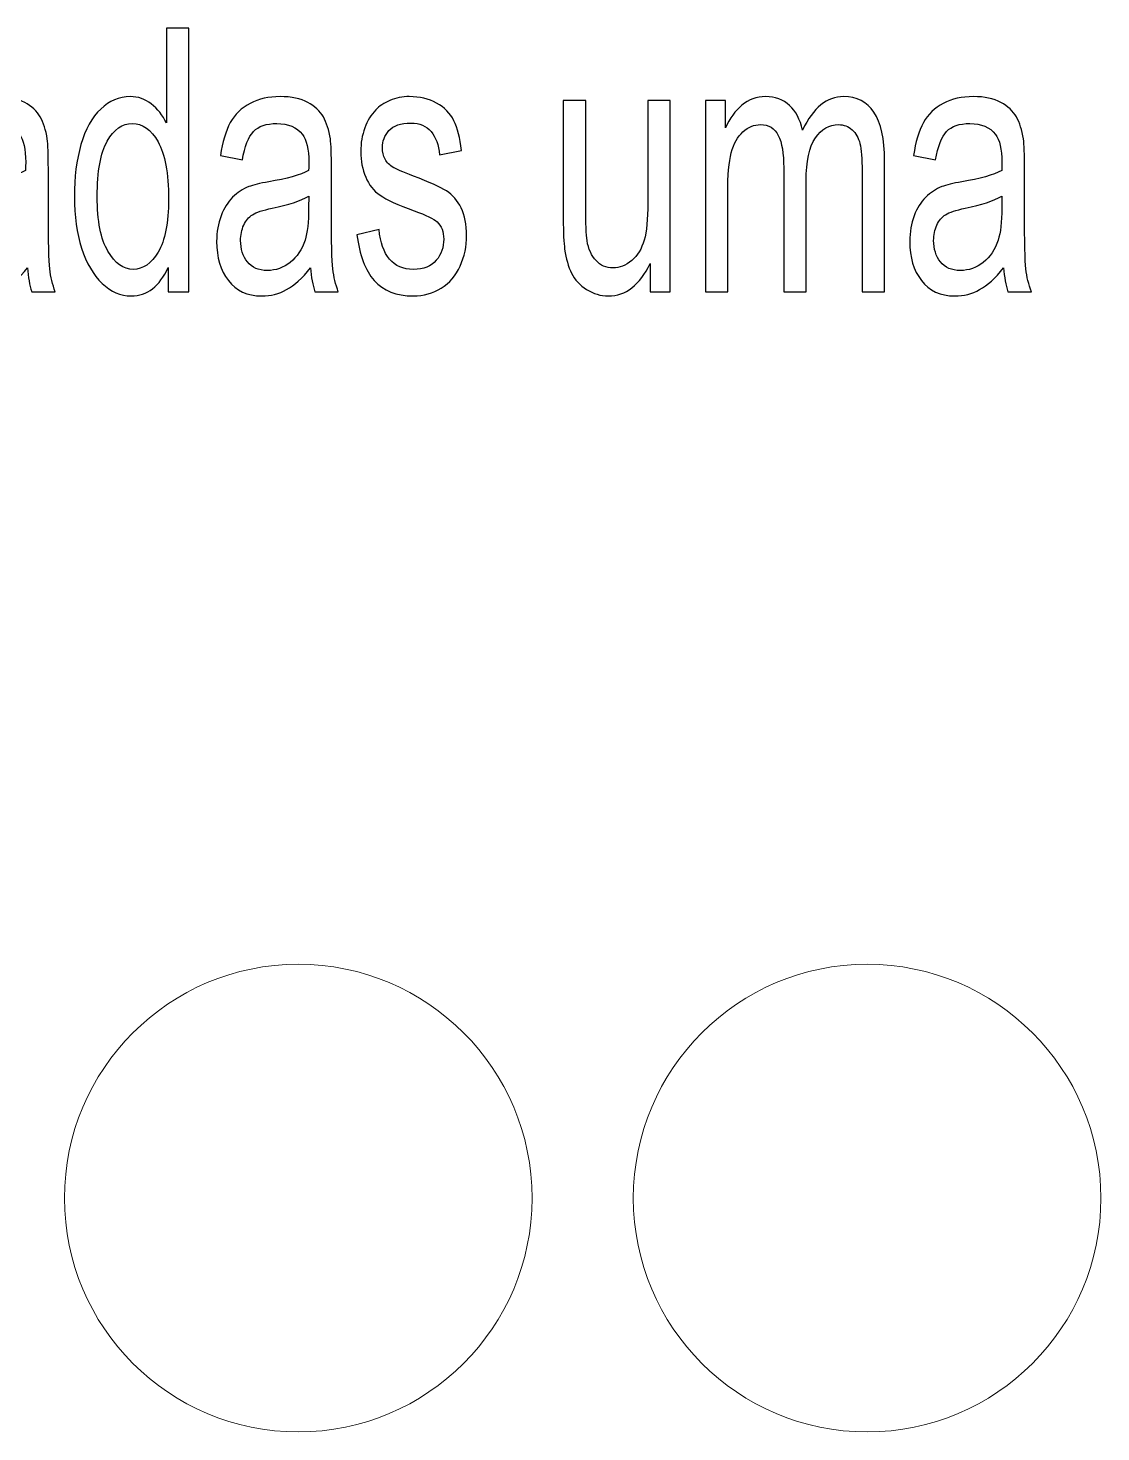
# Model space of a CAD drawing. Header units: millimetres. Extents: x -2444 to 3336, y -980 to 1690.
# Drawn here: x 179.9 to 314.5, y -456.8 to -280.7 of the extents above; entities that cross this region are included whole.
import ezdxf

# ---------------------------------------------------------------- set-up
doc = ezdxf.new("R2010")
doc.units = ezdxf.units.MM
doc.header["$MEASUREMENT"] = 0
doc.layers.add('Camada 1', color=7, linetype='Continuous')

msp = doc.modelspace()

# ---------------------------------------------------------------- linework, layer by layer
at = {"layer": 'Camada 1', "color": 250}
for points, knots in [([(197.4675, -313.7745), (197.4675, -313.7745), (197.4675, -310.7323), (197.4675, -310.7323), (197.4675, -310.7323), (196.4192, -313.0968), (194.8762, -314.2828), (192.8384, -314.2828), (192.8384, -314.2828), (191.5189, -314.2828), (190.3058, -313.7591), (189.2044, -312.704), (189.2044, -312.704), (188.0977, -311.6565), (187.2411, -310.1855), (186.6292, -308.3063), (186.6292, -308.3063), (186.0226, -306.4194), (185.7193, -304.2552), (185.7193, -301.8061), (185.7193, -301.8061), (185.7193, -299.4186), (185.996, -297.2544), (186.5441, -295.3059), (186.5441, -295.3059), (187.0974, -293.365), (187.9221, -291.8709), (189.0235, -290.8389), (189.0235, -290.8389), (190.1195, -289.7992), (191.3539, -289.2831), (192.7107, -289.2831), (192.7107, -289.2831), (193.711, -289.2831), (194.5995, -289.5912), (195.3764, -290.1996), (195.3764, -290.1996), (196.1532, -290.8081), (196.7863, -291.6091), (197.2759, -292.5872), (197.2759, -292.5872), (197.2759, -292.5872), (197.2759, -280.6881), (197.2759, -280.6881), (197.2759, -280.6881), (197.2759, -280.6881), (200.0852, -280.6881), (200.0852, -280.6881), (200.0852, -280.6881), (200.0852, -280.6881), (200.0852, -313.7745), (200.0852, -313.7745), (200.0852, -313.7745), (200.0852, -313.7745), (197.4675, -313.7745), (197.4675, -313.7745)], [0, 0, 0, 0, 0.06666667, 0.06666667, 0.06666667, 0.06666667, 0.13333333, 0.13333333, 0.13333333, 0.13333333, 0.2, 0.2, 0.2, 0.2, 0.26666667, 0.26666667, 0.26666667, 0.26666667, 0.33333333, 0.33333333, 0.33333333, 0.33333333, 0.4, 0.4, 0.4, 0.4, 0.46666667, 0.46666667, 0.46666667, 0.46666667, 0.53333333, 0.53333333, 0.53333333, 0.53333333, 0.6, 0.6, 0.6, 0.6, 0.66666667, 0.66666667, 0.66666667, 0.66666667, 0.73333333, 0.73333333, 0.73333333, 0.73333333, 0.8, 0.8, 0.8, 0.8, 0.86666667, 0.86666667, 0.86666667, 0.86666667, 1, 1, 1, 1]), ([(179.84, -310.7708), (178.7972, -312.057), (177.7915, -312.9581), (176.8285, -313.4895), (176.8285, -313.4895), (175.8654, -314.021), (174.8332, -314.2828), (173.7266, -314.2828), (173.7266, -314.2828), (171.9069, -314.2828), (170.5075, -313.6436), (169.5285, -312.3574), (169.5285, -312.3574), (168.5495, -311.0789), (168.06, -309.4385), (168.06, -307.4437), (168.06, -307.4437), (168.06, -306.2731), (168.2462, -305.2025), (168.6133, -304.2321), (168.6133, -304.2321), (168.9858, -303.2617), (169.47, -302.4915), (170.0659, -301.9062), (170.0659, -301.9062), (170.6672, -301.3209), (171.3376, -300.8742), (172.0877, -300.5738), (172.0877, -300.5738), (172.6411, -300.3659), (173.4765, -300.1656), (174.5885, -299.9654), (174.5885, -299.9654), (176.8551, -299.5803), (178.5311, -299.1105), (179.6006, -298.5714), (179.6006, -298.5714), (179.6112, -298.0169), (179.6165, -297.6626), (179.6165, -297.5162), (179.6165, -297.5162), (179.6165, -295.8681), (179.3505, -294.7051), (178.8185, -294.0274), (178.8185, -294.0274), (178.1001, -293.1109), (177.0307, -292.6565), (175.6154, -292.6565), (175.6154, -292.6565), (174.2905, -292.6565), (173.3115, -292.9954), (172.6837, -293.6654), (172.6837, -293.6654), (172.0505, -294.3355), (171.5876, -295.5215), (171.2844, -297.2313), (171.2844, -297.2313), (171.2844, -297.2313), (168.5389, -296.6768), (168.5389, -296.6768), (168.5389, -296.6768), (168.7889, -294.9747), (169.1986, -293.5961), (169.7733, -292.5487), (169.7733, -292.5487), (170.3479, -291.5012), (171.178, -290.7003), (172.2634, -290.1303), (172.2634, -290.1303), (173.3434, -289.5681), (174.6044, -289.2831), (176.0304, -289.2831), (176.0304, -289.2831), (177.4457, -289.2831), (178.6003, -289.5219), (179.4889, -290.0071), (179.4889, -290.0071), (180.3721, -290.4923), (181.0265, -291.093), (181.4415, -291.8247), (181.4415, -291.8247), (181.8565, -292.5564), (182.1492, -293.4806), (182.3195, -294.5973), (182.3195, -294.5973), (182.4099, -295.2905), (182.4578, -296.5381), (182.4578, -298.3326), (182.4578, -298.3326), (182.4578, -298.3326), (182.4578, -303.7238), (182.4578, -303.7238), (182.4578, -303.7238), (182.4578, -307.4899), (182.5163, -309.8697), (182.6334, -310.8787), (182.6334, -310.8787), (182.7451, -311.8876), (182.9792, -312.8503), (183.3197, -313.7745), (183.3197, -313.7745), (183.3197, -313.7745), (180.3827, -313.7745), (180.3827, -313.7745), (180.3827, -313.7745), (180.1007, -312.9196), (179.9198, -311.9184), (179.84, -310.7708)], [0, 0, 0, 0, 0.03571429, 0.03571429, 0.03571429, 0.03571429, 0.07142857, 0.07142857, 0.07142857, 0.07142857, 0.10714286, 0.10714286, 0.10714286, 0.10714286, 0.14285714, 0.14285714, 0.14285714, 0.14285714, 0.17857143, 0.17857143, 0.17857143, 0.17857143, 0.21428571, 0.21428571, 0.21428571, 0.21428571, 0.25, 0.25, 0.25, 0.25, 0.28571429, 0.28571429, 0.28571429, 0.28571429, 0.32142857, 0.32142857, 0.32142857, 0.32142857, 0.35714286, 0.35714286, 0.35714286, 0.35714286, 0.39285714, 0.39285714, 0.39285714, 0.39285714, 0.42857143, 0.42857143, 0.42857143, 0.42857143, 0.46428571, 0.46428571, 0.46428571, 0.46428571, 0.5, 0.5, 0.5, 0.5, 0.53571429, 0.53571429, 0.53571429, 0.53571429, 0.57142857, 0.57142857, 0.57142857, 0.57142857, 0.60714286, 0.60714286, 0.60714286, 0.60714286, 0.64285714, 0.64285714, 0.64285714, 0.64285714, 0.67857143, 0.67857143, 0.67857143, 0.67857143, 0.71428571, 0.71428571, 0.71428571, 0.71428571, 0.75, 0.75, 0.75, 0.75, 0.78571429, 0.78571429, 0.78571429, 0.78571429, 0.82142857, 0.82142857, 0.82142857, 0.82142857, 0.85714286, 0.85714286, 0.85714286, 0.85714286, 0.89285714, 0.89285714, 0.89285714, 0.89285714, 0.92857143, 0.92857143, 0.92857143, 0.92857143, 1, 1, 1, 1]), ([(215.3502, -310.7708), (214.3074, -312.057), (213.3017, -312.9581), (212.3387, -313.4895), (212.3387, -313.4895), (211.3757, -314.021), (210.3435, -314.2828), (209.2368, -314.2828), (209.2368, -314.2828), (207.4171, -314.2828), (206.0177, -313.6436), (205.0387, -312.3574), (205.0387, -312.3574), (204.0597, -311.0789), (203.5703, -309.4385), (203.5703, -307.4437), (203.5703, -307.4437), (203.5703, -306.2731), (203.7564, -305.2025), (204.1236, -304.2321), (204.1236, -304.2321), (204.4961, -303.2617), (204.9802, -302.4915), (205.5761, -301.9062), (205.5761, -301.9062), (206.1774, -301.3209), (206.8478, -300.8742), (207.598, -300.5738), (207.598, -300.5738), (208.1513, -300.3659), (208.9867, -300.1656), (210.0987, -299.9654), (210.0987, -299.9654), (212.3653, -299.5803), (214.0414, -299.1105), (215.1108, -298.5714), (215.1108, -298.5714), (215.1214, -298.0169), (215.1267, -297.6626), (215.1267, -297.5162), (215.1267, -297.5162), (215.1267, -295.8681), (214.8607, -294.7051), (214.3287, -294.0274), (214.3287, -294.0274), (213.6103, -293.1109), (212.5409, -292.6565), (211.1256, -292.6565), (211.1256, -292.6565), (209.8007, -292.6565), (208.8217, -292.9954), (208.1939, -293.6654), (208.1939, -293.6654), (207.5607, -294.3355), (207.0979, -295.5215), (206.7946, -297.2313), (206.7946, -297.2313), (206.7946, -297.2313), (204.0491, -296.6768), (204.0491, -296.6768), (204.0491, -296.6768), (204.2992, -294.9747), (204.7088, -293.5961), (205.2835, -292.5487), (205.2835, -292.5487), (205.8581, -291.5012), (206.6882, -290.7003), (207.7736, -290.1303), (207.7736, -290.1303), (208.8536, -289.5681), (210.1147, -289.2831), (211.5406, -289.2831), (211.5406, -289.2831), (212.9559, -289.2831), (214.1105, -289.5219), (214.9991, -290.0071), (214.9991, -290.0071), (215.8823, -290.4923), (216.5368, -291.093), (216.9518, -291.8247), (216.9518, -291.8247), (217.3667, -292.5564), (217.6594, -293.4806), (217.8297, -294.5973), (217.8297, -294.5973), (217.9201, -295.2905), (217.968, -296.5381), (217.968, -298.3326), (217.968, -298.3326), (217.968, -298.3326), (217.968, -303.7238), (217.968, -303.7238), (217.968, -303.7238), (217.968, -307.4899), (218.0265, -309.8697), (218.1436, -310.8787), (218.1436, -310.8787), (218.2553, -311.8876), (218.4894, -312.8503), (218.83, -313.7745), (218.83, -313.7745), (218.83, -313.7745), (215.893, -313.7745), (215.893, -313.7745), (215.893, -313.7745), (215.611, -312.9196), (215.43, -311.9184), (215.3502, -310.7708)], [0, 0, 0, 0, 0.03571429, 0.03571429, 0.03571429, 0.03571429, 0.07142857, 0.07142857, 0.07142857, 0.07142857, 0.10714286, 0.10714286, 0.10714286, 0.10714286, 0.14285714, 0.14285714, 0.14285714, 0.14285714, 0.17857143, 0.17857143, 0.17857143, 0.17857143, 0.21428571, 0.21428571, 0.21428571, 0.21428571, 0.25, 0.25, 0.25, 0.25, 0.28571429, 0.28571429, 0.28571429, 0.28571429, 0.32142857, 0.32142857, 0.32142857, 0.32142857, 0.35714286, 0.35714286, 0.35714286, 0.35714286, 0.39285714, 0.39285714, 0.39285714, 0.39285714, 0.42857143, 0.42857143, 0.42857143, 0.42857143, 0.46428571, 0.46428571, 0.46428571, 0.46428571, 0.5, 0.5, 0.5, 0.5, 0.53571429, 0.53571429, 0.53571429, 0.53571429, 0.57142857, 0.57142857, 0.57142857, 0.57142857, 0.60714286, 0.60714286, 0.60714286, 0.60714286, 0.64285714, 0.64285714, 0.64285714, 0.64285714, 0.67857143, 0.67857143, 0.67857143, 0.67857143, 0.71428571, 0.71428571, 0.71428571, 0.71428571, 0.75, 0.75, 0.75, 0.75, 0.78571429, 0.78571429, 0.78571429, 0.78571429, 0.82142857, 0.82142857, 0.82142857, 0.82142857, 0.85714286, 0.85714286, 0.85714286, 0.85714286, 0.89285714, 0.89285714, 0.89285714, 0.89285714, 0.92857143, 0.92857143, 0.92857143, 0.92857143, 1, 1, 1, 1]), ([(221.1657, -306.6119), (221.1657, -306.6119), (223.9431, -305.965), (223.9431, -305.965), (223.9431, -305.965), (224.0974, -307.5746), (224.5337, -308.8069), (225.2467, -309.6695), (225.2467, -309.6695), (225.9596, -310.5244), (226.9599, -310.9557), (228.2369, -310.9557), (228.2369, -310.9557), (229.5299, -310.9557), (230.4876, -310.5783), (231.1154, -309.8158), (231.1154, -309.8158), (231.738, -309.0611), (232.0519, -308.1677), (232.0519, -307.1434), (232.0519, -307.1434), (232.0519, -306.2269), (231.7699, -305.5029), (231.2112, -304.9792), (231.2112, -304.9792), (230.8175, -304.6172), (229.8597, -304.1628), (228.338, -303.6006), (228.338, -303.6006), (226.2842, -302.8535), (224.8636, -302.2066), (224.0655, -301.6598), (224.0655, -301.6598), (223.2727, -301.1052), (222.6715, -300.3505), (222.2618, -299.3801), (222.2618, -299.3801), (221.8521, -298.4173), (221.6446, -297.3468), (221.6446, -296.1762), (221.6446, -296.1762), (221.6446, -295.1056), (221.8148, -294.1198), (222.15, -293.211), (222.15, -293.211), (222.4906, -292.3022), (222.9482, -291.5474), (223.5281, -290.9467), (223.5281, -290.9467), (223.9644, -290.4846), (224.5603, -290.0918), (225.3105, -289.7684), (225.3105, -289.7684), (226.0661, -289.4449), (226.8695, -289.2831), (227.7315, -289.2831), (227.7315, -289.2831), (229.0297, -289.2831), (230.1683, -289.5527), (231.1473, -290.0995), (231.1473, -290.0995), (232.1317, -290.6386), (232.8553, -291.378), (233.3235, -292.3022), (233.3235, -292.3022), (233.7864, -293.2341), (234.1109, -294.4741), (234.2866, -296.0298), (234.2866, -296.0298), (234.2866, -296.0298), (231.5411, -296.5843), (231.5411, -296.5843), (231.5411, -296.5843), (231.4187, -295.3367), (231.0568, -294.3586), (230.461, -293.6577), (230.461, -293.6577), (229.8651, -292.9568), (229.0244, -292.6103), (227.9337, -292.6103), (227.9337, -292.6103), (226.6513, -292.6103), (225.7309, -292.9183), (225.1829, -293.5345), (225.1829, -293.5345), (224.6348, -294.1506), (224.3581, -294.8746), (224.3581, -295.6986), (224.3581, -295.6986), (224.3581, -296.2224), (224.4699, -296.6999), (224.6986, -297.1235), (224.6986, -297.1235), (224.9274, -297.5548), (225.2839, -297.9167), (225.7735, -298.2017), (225.7735, -298.2017), (226.0555, -298.3557), (226.8748, -298.7023), (228.2476, -299.2414), (228.2476, -299.2414), (230.2269, -300.0039), (231.6102, -300.6354), (232.3977, -301.1206), (232.3977, -301.1206), (233.1851, -301.6058), (233.8023, -302.3221), (234.2493, -303.2463), (234.2493, -303.2463), (234.7015, -304.1782), (234.925, -305.3335), (234.925, -306.7198), (234.925, -306.7198), (234.925, -308.0676), (234.6537, -309.3383), (234.1056, -310.5321), (234.1056, -310.5321), (233.5576, -311.7259), (232.7701, -312.6501), (231.7433, -313.3047), (231.7433, -313.3047), (230.711, -313.9593), (229.5458, -314.2828), (228.2476, -314.2828), (228.2476, -314.2828), (226.098, -314.2828), (224.4539, -313.6359), (223.3259, -312.3497), (223.3259, -312.3497), (222.1979, -311.0558), (221.4796, -309.1458), (221.1657, -306.6119)], [0, 0, 0, 0, 0.02941176, 0.02941176, 0.02941176, 0.02941176, 0.05882353, 0.05882353, 0.05882353, 0.05882353, 0.08823529, 0.08823529, 0.08823529, 0.08823529, 0.11764706, 0.11764706, 0.11764706, 0.11764706, 0.14705882, 0.14705882, 0.14705882, 0.14705882, 0.17647059, 0.17647059, 0.17647059, 0.17647059, 0.20588235, 0.20588235, 0.20588235, 0.20588235, 0.23529412, 0.23529412, 0.23529412, 0.23529412, 0.26470588, 0.26470588, 0.26470588, 0.26470588, 0.29411765, 0.29411765, 0.29411765, 0.29411765, 0.32352941, 0.32352941, 0.32352941, 0.32352941, 0.35294118, 0.35294118, 0.35294118, 0.35294118, 0.38235294, 0.38235294, 0.38235294, 0.38235294, 0.41176471, 0.41176471, 0.41176471, 0.41176471, 0.44117647, 0.44117647, 0.44117647, 0.44117647, 0.47058824, 0.47058824, 0.47058824, 0.47058824, 0.5, 0.5, 0.5, 0.5, 0.52941176, 0.52941176, 0.52941176, 0.52941176, 0.55882353, 0.55882353, 0.55882353, 0.55882353, 0.58823529, 0.58823529, 0.58823529, 0.58823529, 0.61764706, 0.61764706, 0.61764706, 0.61764706, 0.64705882, 0.64705882, 0.64705882, 0.64705882, 0.67647059, 0.67647059, 0.67647059, 0.67647059, 0.70588235, 0.70588235, 0.70588235, 0.70588235, 0.73529412, 0.73529412, 0.73529412, 0.73529412, 0.76470588, 0.76470588, 0.76470588, 0.76470588, 0.79411765, 0.79411765, 0.79411765, 0.79411765, 0.82352941, 0.82352941, 0.82352941, 0.82352941, 0.85294118, 0.85294118, 0.85294118, 0.85294118, 0.88235294, 0.88235294, 0.88235294, 0.88235294, 0.91176471, 0.91176471, 0.91176471, 0.91176471, 0.94117647, 0.94117647, 0.94117647, 0.94117647, 1, 1, 1, 1]), ([(257.937, -313.7745), (257.937, -313.7745), (257.937, -310.2086), (257.937, -310.2086), (257.937, -310.2086), (256.6494, -312.9273), (254.9042, -314.2828), (252.6961, -314.2828), (252.6961, -314.2828), (251.7224, -314.2828), (250.8126, -314.0133), (249.9666, -313.4741), (249.9666, -313.4741), (249.1206, -312.9273), (248.4928, -312.2496), (248.0831, -311.4332), (248.0831, -311.4332), (247.6734, -310.6091), (247.3861, -309.6079), (247.2211, -308.4218), (247.2211, -308.4218), (247.1094, -307.6209), (247.0509, -306.3578), (247.0509, -304.6326), (247.0509, -304.6326), (247.0509, -304.6326), (247.0509, -289.7915), (247.0509, -289.7915), (247.0509, -289.7915), (247.0509, -289.7915), (249.8602, -289.7915), (249.8602, -289.7915), (249.8602, -289.7915), (249.8602, -289.7915), (249.8602, -303.0615), (249.8602, -303.0615), (249.8602, -303.0615), (249.8602, -305.1794), (249.9188, -306.6119), (250.0305, -307.3436), (250.0305, -307.3436), (250.206, -308.4141), (250.5785, -309.2459), (251.1531, -309.8543), (251.1531, -309.8543), (251.7224, -310.4628), (252.4247, -310.7708), (253.2654, -310.7708), (253.2654, -310.7708), (254.1061, -310.7708), (254.8936, -310.4628), (255.6279, -309.8389), (255.6279, -309.8389), (256.3621, -309.2151), (256.8835, -308.3602), (257.1921, -307.2897), (257.1921, -307.2897), (257.4954, -306.2191), (257.6497, -304.6557), (257.6497, -302.6148), (257.6497, -302.6148), (257.6497, -302.6148), (257.6497, -289.7915), (257.6497, -289.7915), (257.6497, -289.7915), (257.6497, -289.7915), (260.459, -289.7915), (260.459, -289.7915), (260.459, -289.7915), (260.459, -289.7915), (260.459, -313.7745), (260.459, -313.7745), (260.459, -313.7745), (260.459, -313.7745), (257.937, -313.7745), (257.937, -313.7745)], [0, 0, 0, 0, 0.05, 0.05, 0.05, 0.05, 0.1, 0.1, 0.1, 0.1, 0.15, 0.15, 0.15, 0.15, 0.2, 0.2, 0.2, 0.2, 0.25, 0.25, 0.25, 0.25, 0.3, 0.3, 0.3, 0.3, 0.35, 0.35, 0.35, 0.35, 0.4, 0.4, 0.4, 0.4, 0.45, 0.45, 0.45, 0.45, 0.5, 0.5, 0.5, 0.5, 0.55, 0.55, 0.55, 0.55, 0.6, 0.6, 0.6, 0.6, 0.65, 0.65, 0.65, 0.65, 0.7, 0.7, 0.7, 0.7, 0.75, 0.75, 0.75, 0.75, 0.8, 0.8, 0.8, 0.8, 0.85, 0.85, 0.85, 0.85, 0.9, 0.9, 0.9, 0.9, 1, 1, 1, 1]), ([(264.8699, -313.7745), (264.8699, -313.7745), (264.8699, -289.7915), (264.8699, -289.7915), (264.8699, -289.7915), (264.8699, -289.7915), (267.3919, -289.7915), (267.3919, -289.7915), (267.3919, -289.7915), (267.3919, -289.7915), (267.3919, -293.1802), (267.3919, -293.1802), (267.3919, -293.1802), (267.9079, -292.0095), (268.5996, -291.0622), (269.4616, -290.3537), (269.4616, -290.3537), (270.3236, -289.6374), (271.3025, -289.2831), (272.404, -289.2831), (272.404, -289.2831), (273.6277, -289.2831), (274.6333, -289.6528), (275.4154, -290.3845), (275.4154, -290.3845), (276.1976, -291.1238), (276.7509, -292.1482), (277.0702, -293.4729), (277.0702, -293.4729), (278.3897, -290.6772), (280.0977, -289.2831), (282.2047, -289.2831), (282.2047, -289.2831), (283.8541, -289.2831), (285.1257, -289.9378), (286.009, -291.2548), (286.009, -291.2548), (286.8975, -292.5718), (287.3444, -294.5973), (287.3444, -297.3314), (287.3444, -297.3314), (287.3444, -297.3314), (287.3444, -313.7745), (287.3444, -313.7745), (287.3444, -313.7745), (287.3444, -313.7745), (284.5351, -313.7745), (284.5351, -313.7745), (284.5351, -313.7745), (284.5351, -313.7745), (284.5351, -298.6792), (284.5351, -298.6792), (284.5351, -298.6792), (284.5351, -297.0618), (284.4393, -295.8912), (284.2584, -295.1749), (284.2584, -295.1749), (284.0775, -294.4587), (283.7476, -293.8888), (283.2635, -293.4498), (283.2635, -293.4498), (282.7846, -293.0108), (282.2206, -292.7951), (281.5768, -292.7951), (281.5768, -292.7951), (280.4063, -292.7951), (279.4379, -293.3573), (278.6664, -294.4741), (278.6664, -294.4741), (277.8949, -295.5985), (277.5118, -297.393), (277.5118, -299.8576), (277.5118, -299.8576), (277.5118, -299.8576), (277.5118, -313.7745), (277.5118, -313.7745), (277.5118, -313.7745), (277.5118, -313.7745), (274.7025, -313.7745), (274.7025, -313.7745), (274.7025, -313.7745), (274.7025, -313.7745), (274.7025, -298.2094), (274.7025, -298.2094), (274.7025, -298.2094), (274.7025, -296.4072), (274.4737, -295.0517), (274.0161, -294.1506), (274.0161, -294.1506), (273.5585, -293.2495), (272.8083, -292.7951), (271.7708, -292.7951), (271.7708, -292.7951), (270.9833, -292.7951), (270.2544, -293.0955), (269.584, -293.6962), (269.584, -293.6962), (268.9135, -294.2969), (268.4294, -295.1749), (268.1261, -296.3379), (268.1261, -296.3379), (267.8281, -297.4931), (267.6792, -299.1644), (267.6792, -301.344), (267.6792, -301.344), (267.6792, -301.344), (267.6792, -313.7745), (267.6792, -313.7745), (267.6792, -313.7745), (267.6792, -313.7745), (264.8699, -313.7745), (264.8699, -313.7745)], [0, 0, 0, 0, 0.03448276, 0.03448276, 0.03448276, 0.03448276, 0.06896552, 0.06896552, 0.06896552, 0.06896552, 0.10344828, 0.10344828, 0.10344828, 0.10344828, 0.13793103, 0.13793103, 0.13793103, 0.13793103, 0.17241379, 0.17241379, 0.17241379, 0.17241379, 0.20689655, 0.20689655, 0.20689655, 0.20689655, 0.24137931, 0.24137931, 0.24137931, 0.24137931, 0.27586207, 0.27586207, 0.27586207, 0.27586207, 0.31034483, 0.31034483, 0.31034483, 0.31034483, 0.34482759, 0.34482759, 0.34482759, 0.34482759, 0.37931034, 0.37931034, 0.37931034, 0.37931034, 0.4137931, 0.4137931, 0.4137931, 0.4137931, 0.44827586, 0.44827586, 0.44827586, 0.44827586, 0.48275862, 0.48275862, 0.48275862, 0.48275862, 0.51724138, 0.51724138, 0.51724138, 0.51724138, 0.55172414, 0.55172414, 0.55172414, 0.55172414, 0.5862069, 0.5862069, 0.5862069, 0.5862069, 0.62068966, 0.62068966, 0.62068966, 0.62068966, 0.65517241, 0.65517241, 0.65517241, 0.65517241, 0.68965517, 0.68965517, 0.68965517, 0.68965517, 0.72413793, 0.72413793, 0.72413793, 0.72413793, 0.75862069, 0.75862069, 0.75862069, 0.75862069, 0.79310345, 0.79310345, 0.79310345, 0.79310345, 0.82758621, 0.82758621, 0.82758621, 0.82758621, 0.86206897, 0.86206897, 0.86206897, 0.86206897, 0.89655172, 0.89655172, 0.89655172, 0.89655172, 0.93103448, 0.93103448, 0.93103448, 0.93103448, 1, 1, 1, 1]), ([(302.2849, -310.7708), (301.2421, -312.057), (300.2364, -312.9581), (299.2734, -313.4895), (299.2734, -313.4895), (298.3103, -314.021), (297.2781, -314.2828), (296.1715, -314.2828), (296.1715, -314.2828), (294.3518, -314.2828), (292.9524, -313.6436), (291.9734, -312.3574), (291.9734, -312.3574), (290.9944, -311.0789), (290.5049, -309.4385), (290.5049, -307.4437), (290.5049, -307.4437), (290.5049, -306.2731), (290.6911, -305.2025), (291.0582, -304.2321), (291.0582, -304.2321), (291.4307, -303.2617), (291.9149, -302.4915), (292.5108, -301.9062), (292.5108, -301.9062), (293.112, -301.3209), (293.7824, -300.8742), (294.5326, -300.5738), (294.5326, -300.5738), (295.086, -300.3659), (295.9214, -300.1656), (297.0334, -299.9654), (297.0334, -299.9654), (299.3, -299.5803), (300.976, -299.1105), (302.0454, -298.5714), (302.0454, -298.5714), (302.0561, -298.0169), (302.0614, -297.6626), (302.0614, -297.5162), (302.0614, -297.5162), (302.0614, -295.8681), (301.7954, -294.7051), (301.2633, -294.0274), (301.2633, -294.0274), (300.545, -293.1109), (299.4756, -292.6565), (298.0603, -292.6565), (298.0603, -292.6565), (296.7354, -292.6565), (295.7564, -292.9954), (295.1285, -293.6654), (295.1285, -293.6654), (294.4954, -294.3355), (294.0325, -295.5215), (293.7292, -297.2313), (293.7292, -297.2313), (293.7292, -297.2313), (290.9837, -296.6768), (290.9837, -296.6768), (290.9837, -296.6768), (291.2338, -294.9747), (291.6435, -293.5961), (292.2181, -292.5487), (292.2181, -292.5487), (292.7928, -291.5012), (293.6228, -290.7003), (294.7082, -290.1303), (294.7082, -290.1303), (295.7883, -289.5681), (297.0493, -289.2831), (298.4753, -289.2831), (298.4753, -289.2831), (299.8906, -289.2831), (301.0452, -289.5219), (301.9337, -290.0071), (301.9337, -290.0071), (302.817, -290.4923), (303.4714, -291.093), (303.8864, -291.8247), (303.8864, -291.8247), (304.3014, -292.5564), (304.594, -293.4806), (304.7643, -294.5973), (304.7643, -294.5973), (304.8548, -295.2905), (304.9026, -296.5381), (304.9026, -298.3326), (304.9026, -298.3326), (304.9026, -298.3326), (304.9026, -303.7238), (304.9026, -303.7238), (304.9026, -303.7238), (304.9026, -307.4899), (304.9612, -309.8697), (305.0783, -310.8787), (305.0783, -310.8787), (305.19, -311.8876), (305.4241, -312.8503), (305.7646, -313.7745), (305.7646, -313.7745), (305.7646, -313.7745), (302.8276, -313.7745), (302.8276, -313.7745), (302.8276, -313.7745), (302.5456, -312.9196), (302.3647, -311.9184), (302.2849, -310.7708)], [0, 0, 0, 0, 0.03571429, 0.03571429, 0.03571429, 0.03571429, 0.07142857, 0.07142857, 0.07142857, 0.07142857, 0.10714286, 0.10714286, 0.10714286, 0.10714286, 0.14285714, 0.14285714, 0.14285714, 0.14285714, 0.17857143, 0.17857143, 0.17857143, 0.17857143, 0.21428571, 0.21428571, 0.21428571, 0.21428571, 0.25, 0.25, 0.25, 0.25, 0.28571429, 0.28571429, 0.28571429, 0.28571429, 0.32142857, 0.32142857, 0.32142857, 0.32142857, 0.35714286, 0.35714286, 0.35714286, 0.35714286, 0.39285714, 0.39285714, 0.39285714, 0.39285714, 0.42857143, 0.42857143, 0.42857143, 0.42857143, 0.46428571, 0.46428571, 0.46428571, 0.46428571, 0.5, 0.5, 0.5, 0.5, 0.53571429, 0.53571429, 0.53571429, 0.53571429, 0.57142857, 0.57142857, 0.57142857, 0.57142857, 0.60714286, 0.60714286, 0.60714286, 0.60714286, 0.64285714, 0.64285714, 0.64285714, 0.64285714, 0.67857143, 0.67857143, 0.67857143, 0.67857143, 0.71428571, 0.71428571, 0.71428571, 0.71428571, 0.75, 0.75, 0.75, 0.75, 0.78571429, 0.78571429, 0.78571429, 0.78571429, 0.82142857, 0.82142857, 0.82142857, 0.82142857, 0.85714286, 0.85714286, 0.85714286, 0.85714286, 0.89285714, 0.89285714, 0.89285714, 0.89285714, 0.92857143, 0.92857143, 0.92857143, 0.92857143, 1, 1, 1, 1]), ([(188.5925, -301.8138), (188.5925, -304.8791), (189.0395, -307.1665), (189.9387, -308.6837), (189.9387, -308.6837), (190.8326, -310.2009), (191.8914, -310.9557), (193.1098, -310.9557), (193.1098, -310.9557), (194.3389, -310.9557), (195.3817, -310.2317), (196.2437, -308.7838), (196.2437, -308.7838), (197.1003, -307.3359), (197.5313, -305.1255), (197.5313, -302.1527), (197.5313, -302.1527), (197.5313, -298.8871), (197.095, -296.4842), (196.2171, -294.9516), (196.2171, -294.9516), (195.3445, -293.419), (194.2643, -292.6565), (192.9821, -292.6565), (192.9821, -292.6565), (191.7317, -292.6565), (190.6889, -293.3881), (189.8482, -294.8592), (189.8482, -294.8592), (189.0129, -296.3302), (188.5925, -298.6484), (188.5925, -301.8138)], [0, 0, 0, 0, 0.11111111, 0.11111111, 0.11111111, 0.11111111, 0.22222222, 0.22222222, 0.22222222, 0.22222222, 0.33333333, 0.33333333, 0.33333333, 0.33333333, 0.44444444, 0.44444444, 0.44444444, 0.44444444, 0.55555556, 0.55555556, 0.55555556, 0.55555556, 0.66666667, 0.66666667, 0.66666667, 0.66666667, 0.77777778, 0.77777778, 0.77777778, 0.77777778, 1, 1, 1, 1]), ([(215.1267, -301.7599), (214.1052, -302.3606), (212.5728, -302.8689), (210.5297, -303.2848), (210.5297, -303.2848), (209.3698, -303.5236), (208.5504, -303.7931), (208.0715, -304.0935), (208.0715, -304.0935), (207.5926, -304.3938), (207.2255, -304.8328), (206.9648, -305.4028), (206.9648, -305.4028), (206.7041, -305.9804), (206.5711, -306.6196), (206.5711, -307.3282), (206.5711, -307.3282), (206.5711, -308.3987), (206.8531, -309.2998), (207.4224, -310.0161), (207.4224, -310.0161), (207.9917, -310.7323), (208.8217, -311.0943), (209.9125, -311.0943), (209.9125, -311.0943), (210.9926, -311.0943), (211.9556, -310.7554), (212.8016, -310.07), (212.8016, -310.07), (213.6423, -309.3922), (214.2648, -308.4603), (214.6586, -307.282), (214.6586, -307.282), (214.9618, -306.3655), (215.1108, -305.0177), (215.1108, -303.2386), (215.1108, -303.2386), (215.1108, -303.2386), (215.1267, -301.7599), (215.1267, -301.7599)], [0, 0, 0, 0, 0.09090909, 0.09090909, 0.09090909, 0.09090909, 0.18181818, 0.18181818, 0.18181818, 0.18181818, 0.27272727, 0.27272727, 0.27272727, 0.27272727, 0.36363636, 0.36363636, 0.36363636, 0.36363636, 0.45454545, 0.45454545, 0.45454545, 0.45454545, 0.54545455, 0.54545455, 0.54545455, 0.54545455, 0.63636364, 0.63636364, 0.63636364, 0.63636364, 0.72727273, 0.72727273, 0.72727273, 0.72727273, 0.81818182, 0.81818182, 0.81818182, 0.81818182, 1, 1, 1, 1]), ([(302.0614, -301.7599), (301.0398, -302.3606), (299.5075, -302.8689), (297.4644, -303.2848), (297.4644, -303.2848), (296.3044, -303.5236), (295.485, -303.7931), (295.0062, -304.0935), (295.0062, -304.0935), (294.5273, -304.3938), (294.1602, -304.8328), (293.8995, -305.4028), (293.8995, -305.4028), (293.6388, -305.9804), (293.5057, -306.6196), (293.5057, -307.3282), (293.5057, -307.3282), (293.5057, -308.3987), (293.7878, -309.2998), (294.3571, -310.0161), (294.3571, -310.0161), (294.9264, -310.7323), (295.7564, -311.0943), (296.8472, -311.0943), (296.8472, -311.0943), (297.9272, -311.0943), (298.8903, -310.7554), (299.7363, -310.07), (299.7363, -310.07), (300.577, -309.3922), (301.1994, -308.4603), (301.5932, -307.282), (301.5932, -307.282), (301.8965, -306.3655), (302.0454, -305.0177), (302.0454, -303.2386), (302.0454, -303.2386), (302.0454, -303.2386), (302.0614, -301.7599), (302.0614, -301.7599)], [0, 0, 0, 0, 0.09090909, 0.09090909, 0.09090909, 0.09090909, 0.18181818, 0.18181818, 0.18181818, 0.18181818, 0.27272727, 0.27272727, 0.27272727, 0.27272727, 0.36363636, 0.36363636, 0.36363636, 0.36363636, 0.45454545, 0.45454545, 0.45454545, 0.45454545, 0.54545455, 0.54545455, 0.54545455, 0.54545455, 0.63636364, 0.63636364, 0.63636364, 0.63636364, 0.72727273, 0.72727273, 0.72727273, 0.72727273, 0.81818182, 0.81818182, 0.81818182, 0.81818182, 1, 1, 1, 1])]:
    msp.add_open_spline(points, degree=3, knots=knots, dxfattribs=at)
at = {"layer": 'Camada 1', "color": 250, "lineweight": 9}
for points in [[(184.4803, -427.4354), (184.4803, -443.6321), (197.6104, -456.7622), (213.8072, -456.7622), (213.8072, -456.7622), (230.0041, -456.7623), (243.1342, -443.6322), (243.1342, -427.4354), (243.1342, -427.4354), (243.1343, -411.2386), (230.0042, -398.1085), (213.8074, -398.1085), (213.8074, -398.1085), (197.6105, -398.1084), (184.4803, -411.2385), (184.4803, -427.4354)], [(184.4803, -427.4354), (184.4803, -443.6321), (197.6104, -456.7622), (213.8072, -456.7622), (213.8072, -456.7622), (230.0041, -456.7623), (243.1342, -443.6322), (243.1343, -427.4354), (243.1343, -427.4354), (243.1343, -411.2386), (230.0042, -398.1085), (213.8074, -398.1085), (213.8074, -398.1085), (197.6105, -398.1084), (184.4803, -411.2385), (184.4803, -427.4354)], [(184.4803, -427.4354), (184.4803, -443.6321), (197.6104, -456.7622), (213.8072, -456.7622), (213.8072, -456.7622), (230.0041, -456.7623), (243.1342, -443.6322), (243.1343, -427.4354), (243.1343, -427.4354), (243.1343, -411.2386), (230.0042, -398.1085), (213.8074, -398.1085), (213.8074, -398.1085), (197.6105, -398.1084), (184.4803, -411.2385), (184.4803, -427.4354)], [(184.4803, -427.4354), (184.4803, -443.6321), (197.6104, -456.7622), (213.8072, -456.7622), (213.8072, -456.7622), (230.0041, -456.7623), (243.1342, -443.6322), (243.1343, -427.4354), (243.1343, -427.4354), (243.1343, -411.2386), (230.0042, -398.1085), (213.8074, -398.1085), (213.8074, -398.1085), (197.6105, -398.1084), (184.4803, -411.2385), (184.4803, -427.4354)], [(184.4803, -427.4354), (184.4803, -443.6321), (197.6104, -456.7622), (213.8072, -456.7622), (213.8072, -456.7622), (230.0041, -456.7623), (243.1342, -443.6322), (243.1343, -427.4354), (243.1343, -427.4354), (243.1343, -411.2386), (230.0042, -398.1085), (213.8074, -398.1085), (213.8074, -398.1085), (197.6105, -398.1084), (184.4803, -411.2385), (184.4803, -427.4354)], [(184.4803, -427.4354), (184.4803, -443.6321), (197.6104, -456.7622), (213.8072, -456.7622), (213.8072, -456.7622), (230.0041, -456.7623), (243.1342, -443.6322), (243.1343, -427.4354), (243.1343, -427.4354), (243.1343, -411.2386), (230.0042, -398.1085), (213.8074, -398.1085), (213.8074, -398.1085), (197.6105, -398.1084), (184.4803, -411.2385), (184.4803, -427.4354)], [(184.4803, -427.4354), (184.4803, -443.6321), (197.6104, -456.7622), (213.8072, -456.7622), (213.8072, -456.7622), (230.0041, -456.7623), (243.1342, -443.6322), (243.1343, -427.4354), (243.1343, -427.4354), (243.1343, -411.2386), (230.0042, -398.1085), (213.8074, -398.1085), (213.8074, -398.1085), (197.6105, -398.1084), (184.4803, -411.2385), (184.4803, -427.4354)], [(184.4803, -427.4354), (184.4803, -443.6321), (197.6104, -456.7622), (213.8072, -456.7622), (213.8072, -456.7622), (230.0041, -456.7623), (243.1342, -443.6322), (243.1343, -427.4354), (243.1343, -427.4354), (243.1343, -411.2386), (230.0042, -398.1085), (213.8074, -398.1085), (213.8074, -398.1085), (197.6105, -398.1084), (184.4803, -411.2385), (184.4803, -427.4354)], [(184.4803, -427.4354), (184.4803, -443.6321), (197.6104, -456.7622), (213.8072, -456.7622), (213.8072, -456.7622), (230.0041, -456.7623), (243.1342, -443.6322), (243.1343, -427.4354), (243.1343, -427.4354), (243.1343, -411.2386), (230.0042, -398.1085), (213.8074, -398.1085), (213.8074, -398.1085), (197.6105, -398.1084), (184.4803, -411.2385), (184.4803, -427.4354)], [(184.4803, -427.4354), (184.4803, -443.6321), (197.6104, -456.7622), (213.8072, -456.7622), (213.8072, -456.7622), (230.0041, -456.7623), (243.1342, -443.6322), (243.1343, -427.4354), (243.1343, -427.4354), (243.1343, -411.2386), (230.0042, -398.1085), (213.8074, -398.1085), (213.8074, -398.1085), (197.6105, -398.1084), (184.4803, -411.2385), (184.4803, -427.4354)], [(184.4803, -427.4354), (184.4803, -443.6321), (197.6104, -456.7622), (213.8072, -456.7622), (213.8072, -456.7622), (230.0041, -456.7623), (243.1342, -443.6322), (243.1343, -427.4354), (243.1343, -427.4354), (243.1343, -411.2386), (230.0042, -398.1085), (213.8074, -398.1085), (213.8074, -398.1085), (197.6105, -398.1084), (184.4803, -411.2385), (184.4803, -427.4354)], [(184.4803, -427.4354), (184.4803, -443.6321), (197.6104, -456.7622), (213.8072, -456.7622), (213.8072, -456.7622), (230.0041, -456.7623), (243.1342, -443.6322), (243.1343, -427.4354), (243.1343, -427.4354), (243.1343, -411.2386), (230.0042, -398.1085), (213.8074, -398.1085), (213.8074, -398.1085), (197.6105, -398.1084), (184.4803, -411.2385), (184.4803, -427.4354)], [(184.4803, -427.4354), (184.4803, -443.6321), (197.6104, -456.7622), (213.8072, -456.7622), (213.8072, -456.7622), (230.0041, -456.7623), (243.1342, -443.6322), (243.1343, -427.4354), (243.1343, -427.4354), (243.1343, -411.2386), (230.0042, -398.1085), (213.8074, -398.1085), (213.8074, -398.1085), (197.6105, -398.1084), (184.4803, -411.2385), (184.4803, -427.4354)], [(184.4803, -427.4354), (184.4803, -443.6321), (197.6104, -456.7622), (213.8072, -456.7622), (213.8072, -456.7622), (230.0041, -456.7623), (243.1342, -443.6322), (243.1343, -427.4354), (243.1343, -427.4354), (243.1343, -411.2386), (230.0042, -398.1085), (213.8074, -398.1085), (213.8074, -398.1085), (197.6105, -398.1084), (184.4803, -411.2385), (184.4803, -427.4354)], [(184.4803, -427.4354), (184.4803, -443.6321), (197.6104, -456.7622), (213.8072, -456.7622), (213.8072, -456.7622), (230.0041, -456.7623), (243.1342, -443.6322), (243.1343, -427.4354), (243.1343, -427.4354), (243.1343, -411.2386), (230.0042, -398.1085), (213.8074, -398.1085), (213.8074, -398.1085), (197.6105, -398.1084), (184.4803, -411.2385), (184.4803, -427.4354)], [(184.4803, -427.4354), (184.4803, -443.6321), (197.6104, -456.7622), (213.8072, -456.7622), (213.8072, -456.7622), (230.0041, -456.7623), (243.1342, -443.6322), (243.1343, -427.4354), (243.1343, -427.4354), (243.1343, -411.2386), (230.0042, -398.1085), (213.8074, -398.1085), (213.8074, -398.1085), (197.6105, -398.1084), (184.4803, -411.2385), (184.4803, -427.4354)], [(184.4803, -427.4354), (184.4803, -443.6321), (197.6104, -456.7622), (213.8072, -456.7622), (213.8072, -456.7622), (230.0041, -456.7623), (243.1342, -443.6322), (243.1343, -427.4354), (243.1343, -427.4354), (243.1343, -411.2386), (230.0042, -398.1085), (213.8074, -398.1085), (213.8074, -398.1085), (197.6105, -398.1084), (184.4803, -411.2385), (184.4803, -427.4354)], [(184.4803, -427.4354), (184.4803, -443.6321), (197.6104, -456.7622), (213.8072, -456.7622), (213.8072, -456.7622), (230.0041, -456.7623), (243.1342, -443.6322), (243.1343, -427.4354), (243.1343, -427.4354), (243.1343, -411.2386), (230.0042, -398.1085), (213.8074, -398.1085), (213.8074, -398.1085), (197.6105, -398.1084), (184.4803, -411.2385), (184.4803, -427.4354)], [(184.4803, -427.4354), (184.4803, -443.6321), (197.6104, -456.7622), (213.8072, -456.7622), (213.8072, -456.7622), (230.0041, -456.7623), (243.1342, -443.6322), (243.1343, -427.4354), (243.1343, -427.4354), (243.1343, -411.2386), (230.0042, -398.1085), (213.8074, -398.1085), (213.8074, -398.1085), (197.6105, -398.1084), (184.4803, -411.2385), (184.4803, -427.4354)], [(184.4803, -427.4354), (184.4803, -443.6321), (197.6104, -456.7622), (213.8072, -456.7622), (213.8072, -456.7622), (230.0041, -456.7623), (243.1342, -443.6322), (243.1343, -427.4354), (243.1343, -427.4354), (243.1343, -411.2386), (230.0042, -398.1085), (213.8074, -398.1085), (213.8074, -398.1085), (197.6105, -398.1084), (184.4803, -411.2385), (184.4803, -427.4354)], [(184.4803, -427.4354), (184.4803, -443.6321), (197.6104, -456.7622), (213.8072, -456.7622), (213.8072, -456.7622), (230.0041, -456.7623), (243.1342, -443.6322), (243.1343, -427.4354), (243.1343, -427.4354), (243.1343, -411.2386), (230.0042, -398.1085), (213.8074, -398.1085), (213.8074, -398.1085), (197.6105, -398.1084), (184.4803, -411.2385), (184.4803, -427.4354)], [(255.8326, -427.4354), (255.8326, -443.6321), (268.9627, -456.7622), (285.1595, -456.7622), (285.1595, -456.7622), (301.3564, -456.7623), (314.4865, -443.6322), (314.4865, -427.4354), (314.4865, -427.4354), (314.4866, -411.2386), (301.3565, -398.1085), (285.1597, -398.1085), (285.1597, -398.1085), (268.9628, -398.1084), (255.8326, -411.2385), (255.8326, -427.4354)], [(255.8326, -427.4354), (255.8326, -443.6321), (268.9627, -456.7622), (285.1595, -456.7622), (285.1595, -456.7622), (301.3564, -456.7623), (314.4865, -443.6322), (314.4866, -427.4354), (314.4866, -427.4354), (314.4866, -411.2386), (301.3565, -398.1085), (285.1597, -398.1085), (285.1597, -398.1085), (268.9628, -398.1084), (255.8326, -411.2385), (255.8326, -427.4354)], [(255.8326, -427.4354), (255.8326, -443.6321), (268.9627, -456.7622), (285.1595, -456.7622), (285.1595, -456.7622), (301.3564, -456.7623), (314.4865, -443.6322), (314.4866, -427.4354), (314.4866, -427.4354), (314.4866, -411.2386), (301.3565, -398.1085), (285.1597, -398.1085), (285.1597, -398.1085), (268.9628, -398.1084), (255.8326, -411.2385), (255.8326, -427.4354)], [(255.8326, -427.4354), (255.8326, -443.6321), (268.9627, -456.7622), (285.1595, -456.7622), (285.1595, -456.7622), (301.3564, -456.7623), (314.4865, -443.6322), (314.4866, -427.4354), (314.4866, -427.4354), (314.4866, -411.2386), (301.3565, -398.1085), (285.1597, -398.1085), (285.1597, -398.1085), (268.9628, -398.1084), (255.8326, -411.2385), (255.8326, -427.4354)], [(255.8326, -427.4354), (255.8326, -443.6321), (268.9627, -456.7622), (285.1595, -456.7622), (285.1595, -456.7622), (301.3564, -456.7623), (314.4865, -443.6322), (314.4866, -427.4354), (314.4866, -427.4354), (314.4866, -411.2386), (301.3565, -398.1085), (285.1597, -398.1085), (285.1597, -398.1085), (268.9628, -398.1084), (255.8326, -411.2385), (255.8326, -427.4354)], [(255.8326, -427.4354), (255.8326, -443.6321), (268.9627, -456.7622), (285.1595, -456.7622), (285.1595, -456.7622), (301.3564, -456.7623), (314.4865, -443.6322), (314.4866, -427.4354), (314.4866, -427.4354), (314.4866, -411.2386), (301.3565, -398.1085), (285.1597, -398.1085), (285.1597, -398.1085), (268.9628, -398.1084), (255.8326, -411.2385), (255.8326, -427.4354)], [(255.8326, -427.4354), (255.8326, -443.6321), (268.9627, -456.7622), (285.1595, -456.7622), (285.1595, -456.7622), (301.3564, -456.7623), (314.4865, -443.6322), (314.4866, -427.4354), (314.4866, -427.4354), (314.4866, -411.2386), (301.3565, -398.1085), (285.1597, -398.1085), (285.1597, -398.1085), (268.9628, -398.1084), (255.8326, -411.2385), (255.8326, -427.4354)], [(255.8326, -427.4354), (255.8326, -443.6321), (268.9627, -456.7622), (285.1595, -456.7622), (285.1595, -456.7622), (301.3564, -456.7623), (314.4865, -443.6322), (314.4866, -427.4354), (314.4866, -427.4354), (314.4866, -411.2386), (301.3565, -398.1085), (285.1597, -398.1085), (285.1597, -398.1085), (268.9628, -398.1084), (255.8326, -411.2385), (255.8326, -427.4354)], [(255.8326, -427.4354), (255.8326, -443.6321), (268.9627, -456.7622), (285.1595, -456.7622), (285.1595, -456.7622), (301.3564, -456.7623), (314.4865, -443.6322), (314.4866, -427.4354), (314.4866, -427.4354), (314.4866, -411.2386), (301.3565, -398.1085), (285.1597, -398.1085), (285.1597, -398.1085), (268.9628, -398.1084), (255.8326, -411.2385), (255.8326, -427.4354)], [(255.8326, -427.4354), (255.8326, -443.6321), (268.9627, -456.7622), (285.1595, -456.7622), (285.1595, -456.7622), (301.3564, -456.7623), (314.4865, -443.6322), (314.4866, -427.4354), (314.4866, -427.4354), (314.4866, -411.2386), (301.3565, -398.1085), (285.1597, -398.1085), (285.1597, -398.1085), (268.9628, -398.1084), (255.8326, -411.2385), (255.8326, -427.4354)], [(255.8326, -427.4354), (255.8326, -443.6321), (268.9627, -456.7622), (285.1595, -456.7622), (285.1595, -456.7622), (301.3564, -456.7623), (314.4865, -443.6322), (314.4866, -427.4354), (314.4866, -427.4354), (314.4866, -411.2386), (301.3565, -398.1085), (285.1597, -398.1085), (285.1597, -398.1085), (268.9628, -398.1084), (255.8326, -411.2385), (255.8326, -427.4354)], [(255.8326, -427.4354), (255.8326, -443.6321), (268.9627, -456.7622), (285.1595, -456.7622), (285.1595, -456.7622), (301.3564, -456.7623), (314.4865, -443.6322), (314.4866, -427.4354), (314.4866, -427.4354), (314.4866, -411.2386), (301.3565, -398.1085), (285.1597, -398.1085), (285.1597, -398.1085), (268.9628, -398.1084), (255.8326, -411.2385), (255.8326, -427.4354)], [(255.8326, -427.4354), (255.8326, -443.6321), (268.9627, -456.7622), (285.1595, -456.7622), (285.1595, -456.7622), (301.3564, -456.7623), (314.4865, -443.6322), (314.4866, -427.4354), (314.4866, -427.4354), (314.4866, -411.2386), (301.3565, -398.1085), (285.1597, -398.1085), (285.1597, -398.1085), (268.9628, -398.1084), (255.8326, -411.2385), (255.8326, -427.4354)], [(255.8326, -427.4354), (255.8326, -443.6321), (268.9627, -456.7622), (285.1595, -456.7622), (285.1595, -456.7622), (301.3564, -456.7623), (314.4865, -443.6322), (314.4866, -427.4354), (314.4866, -427.4354), (314.4866, -411.2386), (301.3565, -398.1085), (285.1597, -398.1085), (285.1597, -398.1085), (268.9628, -398.1084), (255.8326, -411.2385), (255.8326, -427.4354)], [(255.8326, -427.4354), (255.8326, -443.6321), (268.9627, -456.7622), (285.1595, -456.7622), (285.1595, -456.7622), (301.3564, -456.7623), (314.4865, -443.6322), (314.4866, -427.4354), (314.4866, -427.4354), (314.4866, -411.2386), (301.3565, -398.1085), (285.1597, -398.1085), (285.1597, -398.1085), (268.9628, -398.1084), (255.8326, -411.2385), (255.8326, -427.4354)], [(255.8326, -427.4354), (255.8326, -443.6321), (268.9627, -456.7622), (285.1595, -456.7622), (285.1595, -456.7622), (301.3564, -456.7623), (314.4865, -443.6322), (314.4866, -427.4354), (314.4866, -427.4354), (314.4866, -411.2386), (301.3565, -398.1085), (285.1597, -398.1085), (285.1597, -398.1085), (268.9628, -398.1084), (255.8326, -411.2385), (255.8326, -427.4354)], [(255.8326, -427.4354), (255.8326, -443.6321), (268.9627, -456.7622), (285.1595, -456.7622), (285.1595, -456.7622), (301.3564, -456.7623), (314.4865, -443.6322), (314.4866, -427.4354), (314.4866, -427.4354), (314.4866, -411.2386), (301.3565, -398.1085), (285.1597, -398.1085), (285.1597, -398.1085), (268.9628, -398.1084), (255.8326, -411.2385), (255.8326, -427.4354)], [(255.8326, -427.4354), (255.8326, -443.6321), (268.9627, -456.7622), (285.1595, -456.7622), (285.1595, -456.7622), (301.3564, -456.7623), (314.4865, -443.6322), (314.4866, -427.4354), (314.4866, -427.4354), (314.4866, -411.2386), (301.3565, -398.1085), (285.1597, -398.1085), (285.1597, -398.1085), (268.9628, -398.1084), (255.8326, -411.2385), (255.8326, -427.4354)], [(255.8326, -427.4354), (255.8326, -443.6321), (268.9627, -456.7622), (285.1595, -456.7622), (285.1595, -456.7622), (301.3564, -456.7623), (314.4865, -443.6322), (314.4866, -427.4354), (314.4866, -427.4354), (314.4866, -411.2386), (301.3565, -398.1085), (285.1597, -398.1085), (285.1597, -398.1085), (268.9628, -398.1084), (255.8326, -411.2385), (255.8326, -427.4354)], [(255.8326, -427.4354), (255.8326, -443.6321), (268.9627, -456.7622), (285.1595, -456.7622), (285.1595, -456.7622), (301.3564, -456.7623), (314.4865, -443.6322), (314.4866, -427.4354), (314.4866, -427.4354), (314.4866, -411.2386), (301.3565, -398.1085), (285.1597, -398.1085), (285.1597, -398.1085), (268.9628, -398.1084), (255.8326, -411.2385), (255.8326, -427.4354)], [(255.8326, -427.4354), (255.8326, -443.6321), (268.9627, -456.7622), (285.1595, -456.7622), (285.1595, -456.7622), (301.3564, -456.7623), (314.4865, -443.6322), (314.4866, -427.4354), (314.4866, -427.4354), (314.4866, -411.2386), (301.3565, -398.1085), (285.1597, -398.1085), (285.1597, -398.1085), (268.9628, -398.1084), (255.8326, -411.2385), (255.8326, -427.4354)]]:
    msp.add_open_spline(points, degree=3, knots=[0, 0, 0, 0, 0.2, 0.2, 0.2, 0.2, 0.4, 0.4, 0.4, 0.4, 0.6, 0.6, 0.6, 0.6, 1, 1, 1, 1], dxfattribs=at)
for points in [[(213.8074, -398.1085), (213.8074, -398.1085), (213.8074, -398.1085), (213.8074, -398.1085)], [(285.1597, -398.1085), (285.1597, -398.1085), (285.1597, -398.1085), (285.1597, -398.1085)], [(184.4803, -427.4354), (184.4803, -427.4354), (184.4803, -427.4354), (184.4803, -427.4354)], [(184.4803, -427.4354), (184.4803, -427.4354), (184.4803, -427.4354), (184.4803, -427.4354)], [(243.1342, -427.4354), (243.1342, -427.4354), (243.1343, -427.4354), (243.1343, -427.4354)], [(255.8326, -427.4354), (255.8326, -427.4354), (255.8326, -427.4354), (255.8326, -427.4354)], [(255.8326, -427.4354), (255.8326, -427.4354), (255.8326, -427.4354), (255.8326, -427.4354)], [(314.4865, -427.4354), (314.4865, -427.4354), (314.4866, -427.4354), (314.4866, -427.4354)], [(213.8072, -456.7622), (213.8072, -456.7622), (213.8072, -456.7622), (213.8072, -456.7622)], [(285.1595, -456.7622), (285.1595, -456.7622), (285.1595, -456.7622), (285.1595, -456.7622)]]:
    msp.add_open_spline(points, degree=3, dxfattribs=at)

doc.saveas('drawing.dxf')
